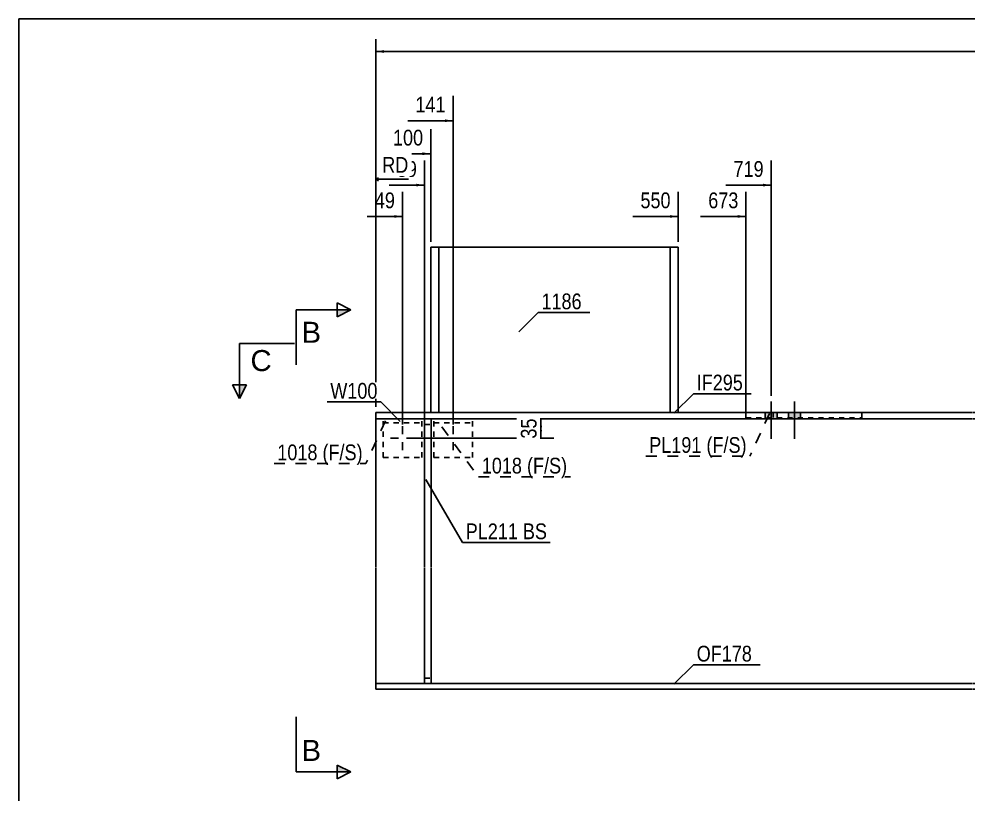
# Model space of a CAD drawing. Header units: millimetres. Extents: x 2 to 405, y 5 to 282.
# Drawn here: x 5 to 177.6, y 141.1 to 282 of the extents above; entities that cross this region are included whole.
import ezdxf

# ---------------------------------------------------------------- set-up
doc = ezdxf.new("R2010")
doc.units = ezdxf.units.MM
doc.linetypes.add('DXK_LINE_DOT1', pattern=[1.8814, 0.9407, -0.9407])
doc.linetypes.add('DXK_LINE_DOT2', pattern=[3.9198, 1.9599, -1.9599])
doc.styles.add('Arial', font='ARIAL.TTF', dxfattribs={"height": 0.2})
doc.styles.add('Arial Narrow', font='ARIALN.TTF', dxfattribs={"height": 0.2})

# ---------------------------------------------------------------- blocks, each defined once
blk = doc.blocks.new('Unknown-627315813-1210')
at = {"color": 5, "linetype": 'Continuous'}
for p, q in [((405, 282), (5, 282)), ((5, 282), (5, 5))]:
    blk.add_line(p, q, dxfattribs=at)
blk = doc.blocks.new('Part-627315813-1432 - 1231')
at = {"color": 2, "linetype": 'Continuous'}
for p, q in [((69.88, 210.49), (178.3, 210.49)), ((69.88, 209.29), (69.88, 210.49)), ((178.3, 209.29), (69.88, 209.29)), ((178.4, 210.49), (198.4, 210.49)), ((198.4, 209.29), (178.4, 209.29)), ((198.4, 210.49), (198.4, 209.29))]:
    blk.add_line(p, q, dxfattribs=at)
blk = doc.blocks.new('Bolt-627315813-1255 - 1231')
at = {"linetype": 'Continuous'}
for points in [[(140.7, 209.49), (142.9, 209.49), (142.9, 210.49), (140.7, 210.49)], [(144.95, 209.49), (147.15, 209.49), (147.15, 210.49), (144.95, 210.49)]]:
    blk.add_hatch(color=3, dxfattribs=at).paths.add_polyline_path(points)
at = {"color": 3, "linetype": 'Continuous'}
for p, q in [((141.8, 212.49), (141.8, 205.69)), ((146.05, 212.49), (146.05, 205.69)), ((140.7, 210.49), (140.7, 209.49)), ((142.9, 210.49), (142.9, 209.49)), ((144.95, 210.49), (144.95, 209.49)), ((147.15, 210.49), (147.15, 209.49))]:
    blk.add_line(p, q, dxfattribs=at)
blk = doc.blocks.new('Part-627315813-1520 - 1231')
at = {"color": 2, "linetype": 'Continuous'}
for p, q in [((79.88, 210.49), (79.88, 240.49)), ((124.88, 240.49), (79.88, 240.49)), ((81.34, 240.49), (81.34, 210.49)), ((123.42, 240.49), (123.42, 210.49)), ((124.88, 240.49), (124.88, 210.49))]:
    blk.add_line(p, q, dxfattribs=at)
at = {"color": 7, "linetype": 'DXK_LINE_DOT1'}
blk.add_line((124.88, 210.49), (79.88, 210.49), dxfattribs=at)
blk = doc.blocks.new('Bolt-627315813-1256 - 1231')
at = {"color": 3, "linetype": 'Continuous'}
for p, q in [((74.75, 207.99), (74.75, 206.52)), ((72.55, 205.79), (74.02, 205.79)), ((76.95, 205.79), (75.49, 205.79)), ((74.75, 203.59), (74.75, 205.06))]:
    blk.add_line(p, q, dxfattribs=at)
blk = doc.blocks.new('Bolt-627315813-1258 - 1231')
at = {"color": 3, "linetype": 'Continuous'}
for p, q in [((83.95, 207.99), (83.95, 206.52)), ((81.75, 205.79), (83.22, 205.79)), ((86.15, 205.79), (84.69, 205.79)), ((83.95, 203.59), (83.95, 205.06))]:
    blk.add_line(p, q, dxfattribs=at)
blk = doc.blocks.new('Part-627315813-1275 - 1231')
at = {"color": 2, "linetype": 'Continuous'}
for p, q in [((69.88, 182.29), (69.88, 209.29)), ((228.4, 182.29), (228.4, 209.29)), ((69.88, 161.19), (69.88, 182.19)), ((228.4, 161.19), (228.4, 182.19))]:
    blk.add_line(p, q, dxfattribs=at)
at = {"color": 7, "linetype": 'DXK_LINE_DOT1'}
for p, q in [((69.88, 209.29), (178.3, 209.29)), ((178.4, 209.29), (228.4, 209.29)), ((69.88, 161.19), (178.3, 161.19)), ((178.4, 161.19), (228.4, 161.19))]:
    blk.add_line(p, q, dxfattribs=at)
blk = doc.blocks.new('Part-627315813-1302 - 1231')
at = {"color": 7, "linetype": 'DXK_LINE_DOT1'}
for p, q in [((137.21, 209.49), (137.21, 210.49)), ((137.21, 210.49), (158.3, 210.49)), ((137.21, 209.49), (158.3, 209.49)), ((142.16, 210.49), (142.16, 209.49)), ((158.3, 209.49), (158.3, 210.49))]:
    blk.add_line(p, q, dxfattribs=at)
blk = doc.blocks.new('Part-627315813-1388 - 1231')
at = {"color": 7, "linetype": 'DXK_LINE_DOT1'}
for p, q in [((71.25, 202.29), (71.25, 209.29)), ((71.25, 209.29), (78.25, 209.29)), ((78.25, 202.29), (78.25, 209.29)), ((71.25, 208.59), (78.25, 208.59)), ((71.25, 202.29), (78.25, 202.29))]:
    blk.add_line(p, q, dxfattribs=at)
blk = doc.blocks.new('Part-627315813-1351 - 1231')
at = {"color": 2, "linetype": 'Continuous'}
for p, q in [((78.75, 182.29), (78.75, 209.29)), ((79.95, 209.29), (79.95, 182.29)), ((78.75, 161.19), (78.75, 182.19)), ((79.95, 182.19), (79.95, 161.19))]:
    blk.add_line(p, q, dxfattribs=at)
at = {"color": 7, "linetype": 'DXK_LINE_DOT1'}
for p, q in [((78.75, 208.29), (79.95, 208.29)), ((78.75, 162.19), (79.95, 162.19))]:
    blk.add_line(p, q, dxfattribs=at)
blk = doc.blocks.new('Part-627315813-1356 - 1231')
at = {"color": 7, "linetype": 'DXK_LINE_DOT1'}
for p, q in [((78.75, 209.29), (78.75, 182.29)), ((79.95, 209.29), (79.95, 182.29)), ((78.75, 182.19), (78.75, 161.19)), ((79.95, 182.19), (79.95, 161.19))]:
    blk.add_line(p, q, dxfattribs=at)
blk = doc.blocks.new('Part-627315813-1383 - 1231')
at = {"color": 7, "linetype": 'DXK_LINE_DOT1'}
for p, q in [((80.45, 202.29), (80.45, 209.29)), ((80.45, 209.29), (87.45, 209.29)), ((87.45, 202.29), (87.45, 209.29)), ((80.45, 208.59), (87.45, 208.59)), ((80.45, 202.29), (87.45, 202.29))]:
    blk.add_line(p, q, dxfattribs=at)
blk = doc.blocks.new('Part-627315813-1498 - 1231')
at = {"color": 2, "linetype": 'Continuous'}
for p, q in [((69.88, 160.19), (69.88, 161.19)), ((69.88, 161.19), (178.3, 161.19)), ((178.4, 161.19), (198.4, 161.19)), ((198.4, 161.19), (198.4, 160.19)), ((178.3, 160.19), (69.88, 160.19)), ((198.4, 160.19), (178.4, 160.19))]:
    blk.add_line(p, q, dxfattribs=at)
blk = doc.blocks.new('StraightDimension-627315813-4002 - 1231')
at = {"linetype": 'Continuous'}
blk.add_hatch(color=7, dxfattribs=at).paths.add_polyline_path([(82.45, 263.75), (83.95, 263.5), (82.45, 263.25)])
at = {"color": 7, "linetype": 'Continuous'}
for p, q in [((83.95, 208.26), (83.95, 268)), ((75.72, 263.5), (83.95, 263.5))]:
    blk.add_line(p, q, dxfattribs=at)
at = {"color": 0}
blk.add_wipeout([(83.18, 264.4), (83.18, 268.6), (76.49, 268.6), (76.49, 264.4)], dxfattribs=at)
at = {"color": 3, "style": 'Arial Narrow'}
blk.add_text('141', height=2.863, dxfattribs=at).set_placement((77.09, 265))
blk = doc.blocks.new('StraightDimension-627315813-1532 - 1231')
at = {"linetype": 'Continuous'}
blk.add_hatch(color=7, dxfattribs=at).paths.add_polyline_path([(71.38, 275.84), (69.88, 276.09), (71.38, 276.34)])
at = {"color": 7, "linetype": 'Continuous'}
for p, q in [((69.88, 211.49), (69.88, 278.34)), ((69.88, 276.09), (339.79, 276.09))]:
    blk.add_line(p, q, dxfattribs=at)
blk = doc.blocks.new('StraightDimension-627315813-4003 - 1231')
at = {"linetype": 'Continuous'}
blk.add_hatch(color=7, dxfattribs=at).paths.add_polyline_path([(78.38, 257.75), (79.88, 257.5), (78.38, 257.25)])
at = {"color": 7, "linetype": 'Continuous'}
for p, q in [((79.88, 241.49), (79.88, 262)), ((71.65, 257.5), (79.88, 257.5))]:
    blk.add_line(p, q, dxfattribs=at)
at = {"color": 0}
blk.add_wipeout([(79.11, 258.4), (79.11, 262.6), (72.42, 262.6), (72.42, 258.4)], dxfattribs=at)
at = {"color": 3, "style": 'Arial Narrow'}
blk.add_text('100', height=2.863, dxfattribs=at).set_placement((73.02, 259))
blk = doc.blocks.new('StraightDimension-627315813-4000 - 1231')
at = {"linetype": 'Continuous'}
blk.add_hatch(color=7, dxfattribs=at).paths.add_polyline_path([(135.71, 246.35), (137.21, 246.1), (135.71, 245.85)])
at = {"color": 7, "linetype": 'Continuous'}
for p, q in [((137.21, 210.49), (137.21, 250.6)), ((128.97, 246.1), (137.21, 246.1))]:
    blk.add_line(p, q, dxfattribs=at)
at = {"color": 0}
blk.add_wipeout([(136.43, 247), (136.43, 251.2), (129.75, 251.2), (129.75, 247)], dxfattribs=at)
at = {"color": 3, "style": 'Arial Narrow'}
blk.add_text('673', height=2.863, dxfattribs=at).set_placement((130.35, 247.6))
blk = doc.blocks.new('StraightDimension-627315813-4001 - 1231')
at = {"linetype": 'Continuous'}
blk.add_hatch(color=7, dxfattribs=at).paths.add_polyline_path([(123.38, 246.35), (124.88, 246.1), (123.38, 245.85)])
at = {"color": 7, "linetype": 'Continuous'}
for p, q in [((124.88, 241.49), (124.88, 250.6)), ((116.65, 246.1), (124.88, 246.1))]:
    blk.add_line(p, q, dxfattribs=at)
at = {"color": 0}
blk.add_wipeout([(124.11, 247), (124.11, 251.2), (117.42, 251.2), (117.42, 247)], dxfattribs=at)
at = {"color": 3, "style": 'Arial Narrow'}
blk.add_text('550', height=2.863, dxfattribs=at).set_placement((118.02, 247.6))
blk = doc.blocks.new('StraightDimension-627315813-4562 - 1231')
at = {"linetype": 'Continuous'}
for points in [[(99.63, 207.79), (99.88, 209.29), (100.13, 207.79)], [(100.13, 207.29), (99.88, 205.79), (99.63, 207.29)]]:
    blk.add_hatch(color=7, dxfattribs=at).paths.add_polyline_path(points)
at = {"color": 7, "linetype": 'Continuous'}
for p, q in [((88.45, 209.29), (102.28, 209.29)), ((99.88, 205.79), (99.88, 209.29)), ((75.75, 205.79), (102.28, 205.79))]:
    blk.add_line(p, q, dxfattribs=at)
at = {"color": 0}
blk.add_wipeout([(99.73, 209.97), (95.53, 209.97), (95.53, 205.11), (99.73, 205.11)], dxfattribs=at)
at = {"color": 3, "style": 'Arial Narrow'}
blk.add_text('35', height=2.863, rotation=90.0002, dxfattribs=at).set_placement((99.13, 205.71))
blk = doc.blocks.new('StraightDimension-627315813-3999 - 1231')
at = {"linetype": 'Continuous'}
blk.add_hatch(color=7, dxfattribs=at).paths.add_polyline_path([(140.3, 252.05), (141.8, 251.8), (140.3, 251.55)])
at = {"color": 7, "linetype": 'Continuous'}
for p, q in [((141.8, 213.49), (141.8, 256.3)), ((133.57, 251.8), (141.8, 251.8))]:
    blk.add_line(p, q, dxfattribs=at)
at = {"color": 0}
blk.add_wipeout([(141.03, 252.7), (141.03, 256.9), (134.35, 256.9), (134.35, 252.7)], dxfattribs=at)
at = {"color": 3, "style": 'Arial Narrow'}
blk.add_text('719', height=2.863, dxfattribs=at).set_placement((134.95, 253.3))
blk = doc.blocks.new('StraightDimension-627315813-4004 - 1231')
at = {"linetype": 'Continuous'}
blk.add_hatch(color=7, dxfattribs=at).paths.add_polyline_path([(77.25, 252.05), (78.75, 251.8), (77.25, 251.55)])
at = {"color": 7, "linetype": 'Continuous'}
for p, q in [((78.75, 209.29), (78.75, 256.3)), ((72.34, 251.8), (78.75, 251.8))]:
    blk.add_line(p, q, dxfattribs=at)
at = {"color": 0}
blk.add_wipeout([(77.98, 252.7), (77.98, 256.9), (73.12, 256.9), (73.12, 252.7)], dxfattribs=at)
at = {"color": 3, "style": 'Arial Narrow'}
blk.add_text('89', height=2.863, dxfattribs=at).set_placement((73.72, 253.3))
blk = doc.blocks.new('StraightDimension-627315813-4005 - 1231')
at = {"linetype": 'Continuous'}
blk.add_hatch(color=7, dxfattribs=at).paths.add_polyline_path([(73.25, 246.35), (74.75, 246.1), (73.25, 245.85)])
at = {"color": 7, "linetype": 'Continuous'}
for p, q in [((74.75, 208.26), (74.75, 250.6)), ((68.34, 246.1), (74.75, 246.1))]:
    blk.add_line(p, q, dxfattribs=at)
at = {"color": 0, "linetype": 'Continuous'}
blk.add_wipeout([(76.41, 253.45), (76.41, 257.65), (70.47, 257.65), (70.47, 253.45)], dxfattribs=at)
at = {"color": 7, "linetype": 'Continuous'}
for p in [(70.38, 253.1), (70.38, 252.6), (75.81, 252.85)]:
    blk.add_line(p, (69.88, 252.85), dxfattribs=at)
at = {"color": 3, "linetype": 'Continuous', "style": 'Arial Narrow'}
blk.add_text('RD', height=2.863, dxfattribs=at).set_placement((71.07, 254.05))
at = {"color": 0}
blk.add_wipeout([(73.98, 247), (73.98, 251.2), (69.12, 251.2), (69.12, 247)], dxfattribs=at)
at = {"color": 7, "linetype": 'Continuous'}
blk.add_line((69.88, 211.49), (69.88, 257.35), dxfattribs=at)
at = {"color": 3, "style": 'Arial Narrow'}
blk.add_text('49', height=2.863, dxfattribs=at).set_placement((69.72, 247.6))
blk = doc.blocks.new('SectionMark-627315813-1692 - 1231')
at = {"linetype": 'Continuous'}
for points in [[(62.88, 227.88), (62.88, 229.13), (65.38, 229.13)], [(62.88, 145.12), (62.88, 146.37), (65.38, 145.12)]]:
    blk.add_hatch(color=30, dxfattribs=at).paths.add_polyline_path(points)
at = {"color": 30, "linetype": 'Continuous'}
for p, q in [((62.88, 227.88), (62.88, 230.38)), ((62.88, 230.38), (65.38, 229.13)), ((55.38, 229.13), (55.38, 219.13)), ((55.38, 229.13), (65.38, 229.13)), ((65.38, 229.13), (62.88, 227.88)), ((55.38, 145.12), (55.38, 155.12)), ((55.38, 145.12), (65.38, 145.12)), ((65.38, 145.12), (62.88, 146.37)), ((62.88, 146.37), (62.88, 143.87)), ((65.38, 145.12), (62.88, 143.87))]:
    blk.add_line(p, q, dxfattribs=at)
at = {"color": 0, "linetype": 'Continuous'}
for points in [[(59.93, 223.13), (59.93, 227.13), (56.38, 227.13), (56.38, 223.13)], [(59.93, 147.12), (59.93, 151.12), (56.38, 151.12), (56.38, 147.12)]]:
    blk.add_wipeout(points, dxfattribs=at)
at = {"color": 96, "linetype": 'Continuous', "style": 'Arial'}
for p in [(56.38, 223.13), (56.38, 147.12)]:
    blk.add_text('B', height=3.82, dxfattribs=at).set_placement(p)
blk = doc.blocks.new('Mark-627315813-1270 - 1231')
at = {"color": 0}
blk.add_wipeout([(70.21, 212.97), (70.21, 215.97), (61.62, 215.97), (61.62, 212.97)], dxfattribs=at)
blk.add_wipeout([(70.21, 212.97), (70.21, 215.97), (61.62, 215.97), (61.62, 212.97)], dxfattribs=at)
at = {"color": 7, "linetype": 'Continuous'}
for p in [(61.02, 212.37), (74.34, 208.84)]:
    blk.add_line(p, (70.81, 212.37), dxfattribs=at)
at = {"color": 3, "style": 'Arial Narrow'}
blk.add_text('W100', height=2.863, dxfattribs=at).set_placement((61.62, 212.97))
blk = doc.blocks.new('Mark-627315813-1298 - 1231')
at = {"color": 0}
for points in [[(129.12, 203.12), (129.12, 206.12), (119.62, 206.12), (119.62, 203.12)], [(137.32, 203.12), (137.32, 206.12), (130.02, 206.12), (130.02, 203.12)]]:
    blk.add_wipeout(points, dxfattribs=at)
for points in [[(129.12, 203.12), (129.12, 206.12), (119.62, 206.12), (119.62, 203.12)], [(137.32, 203.12), (137.32, 206.12), (130.02, 206.12), (130.02, 203.12)]]:
    blk.add_wipeout(points, dxfattribs=at)
at = {"color": 7, "linetype": 'DXK_LINE_DOT2'}
for p in [(141.46, 210.26), (119.02, 202.52)]:
    blk.add_line(p, (137.92, 202.52), dxfattribs=at)
at = {"color": 3, "style": 'Arial Narrow'}
for s, p in [('PL191', (119.62, 203.12)), ('(F/', (130.02, 203.12)), ('S)', (134.04, 203.12))]:
    blk.add_text(s, height=2.863, dxfattribs=at).set_placement(p)
blk = doc.blocks.new('Mark-627315813-1494 - 1231')
at = {"color": 0}
blk.add_wipeout([(138.3, 165.19), (138.3, 168.19), (128.25, 168.19), (128.25, 165.19)], dxfattribs=at)
blk.add_wipeout([(138.3, 165.19), (138.3, 168.19), (128.25, 168.19), (128.25, 165.19)], dxfattribs=at)
at = {"color": 7, "linetype": 'Continuous'}
for p, q in [((124.12, 161.05), (127.65, 164.59)), ((127.65, 164.59), (139.8, 164.59))]:
    blk.add_line(p, q, dxfattribs=at)
at = {"color": 3, "style": 'Arial Narrow'}
blk.add_text('OF178', height=2.863, dxfattribs=at).set_placement((128.25, 165.19))
blk = doc.blocks.new('Mark-627315813-1516 - 1231')
at = {"color": 0}
blk.add_wipeout([(107.33, 229.23), (107.33, 232.23), (100.02, 232.23), (100.02, 229.23)], dxfattribs=at)
blk.add_wipeout([(107.33, 229.23), (107.33, 232.23), (100.02, 232.23), (100.02, 229.23)], dxfattribs=at)
at = {"color": 7, "linetype": 'Continuous'}
for p, q in [((95.88, 225.1), (99.42, 228.63)), ((99.42, 228.63), (108.83, 228.63))]:
    blk.add_line(p, q, dxfattribs=at)
at = {"color": 3, "style": 'Arial Narrow'}
blk.add_text('1186', height=2.863, dxfattribs=at).set_placement((100.02, 229.23))
blk = doc.blocks.new('Mark-627315813-1379 - 1231')
at = {"color": 0}
for points in [[(96.49, 199.37), (96.49, 202.37), (89.17, 202.37), (89.17, 199.37)], [(104.68, 199.37), (104.68, 202.37), (97.39, 202.37), (97.39, 199.37)]]:
    blk.add_wipeout(points, dxfattribs=at)
for points in [[(96.49, 199.37), (96.49, 202.37), (89.17, 202.37), (89.17, 199.37)], [(104.68, 199.37), (104.68, 202.37), (97.39, 202.37), (97.39, 199.37)]]:
    blk.add_wipeout(points, dxfattribs=at)
at = {"color": 7, "linetype": 'DXK_LINE_DOT2'}
for p, q in [((81.88, 207.86), (88.57, 198.77)), ((88.57, 198.77), (105.28, 198.77))]:
    blk.add_line(p, q, dxfattribs=at)
at = {"color": 3, "style": 'Arial Narrow'}
for s, p in [('1018', (89.17, 199.37)), ('(F/', (97.39, 199.37)), ('S)', (101.4, 199.37))]:
    blk.add_text(s, height=2.863, dxfattribs=at).set_placement(p)
blk = doc.blocks.new('Mark-627315813-1384 - 1231')
at = {"color": 0}
for points in [[(59.29, 201.78), (59.29, 204.78), (51.98, 204.78), (51.98, 201.78)], [(67.49, 201.78), (67.49, 204.78), (60.19, 204.78), (60.19, 201.78)]]:
    blk.add_wipeout(points, dxfattribs=at)
for points in [[(59.29, 201.78), (59.29, 204.78), (51.98, 204.78), (51.98, 201.78)], [(67.49, 201.78), (67.49, 204.78), (60.19, 204.78), (60.19, 201.78)]]:
    blk.add_wipeout(points, dxfattribs=at)
at = {"color": 7, "linetype": 'DXK_LINE_DOT2'}
for p in [(71.63, 208.92), (51.38, 201.18)]:
    blk.add_line(p, (68.09, 201.18), dxfattribs=at)
at = {"color": 3, "style": 'Arial Narrow'}
for s, p in [('1018', (51.98, 201.78)), ('(F/', (60.19, 201.78)), ('S)', (64.21, 201.78))]:
    blk.add_text(s, height=2.863, dxfattribs=at).set_placement(p)
blk = doc.blocks.new('Mark-627315813-1428 - 1231')
at = {"color": 0}
blk.add_wipeout([(136.66, 214.47), (136.66, 217.47), (128.25, 217.47), (128.25, 214.47)], dxfattribs=at)
blk.add_wipeout([(136.66, 214.47), (136.66, 217.47), (128.25, 217.47), (128.25, 214.47)], dxfattribs=at)
at = {"color": 7, "linetype": 'Continuous'}
for p, q in [((124.12, 210.34), (127.65, 213.87)), ((127.65, 213.87), (138.16, 213.87))]:
    blk.add_line(p, q, dxfattribs=at)
at = {"color": 3, "style": 'Arial Narrow'}
blk.add_text('IF295', height=2.863, dxfattribs=at).set_placement((128.25, 214.47))
blk = doc.blocks.new('SectionMark-627315813-1694 - 1231')
at = {"linetype": 'Continuous'}
blk.add_hatch(color=30, dxfattribs=at).paths.add_polyline_path([(45.1, 215.49), (46.35, 215.49), (45.1, 212.99)])
at = {"color": 30, "linetype": 'Continuous'}
for p, q in [((45.1, 222.99), (55.1, 222.99)), ((45.1, 222.99), (45.1, 212.99)), ((45.1, 212.99), (43.85, 215.49)), ((46.35, 215.49), (43.85, 215.49)), ((45.1, 212.99), (46.35, 215.49))]:
    blk.add_line(p, q, dxfattribs=at)
at = {"color": 0, "linetype": 'Continuous'}
blk.add_wipeout([(50.95, 217.99), (50.95, 221.99), (47.1, 221.99), (47.1, 217.99)], dxfattribs=at)
at = {"color": 96, "linetype": 'Continuous', "style": 'Arial'}
blk.add_text('C', height=3.82, dxfattribs=at).set_placement((47.1, 217.99))
blk = doc.blocks.new('MarkSet-627315813-1713 - 1231')
at = {"color": 0}
for points in [[(95.74, 187.43), (95.74, 190.43), (86.24, 190.43), (86.24, 187.43)], [(101.03, 187.43), (101.03, 190.43), (96.64, 190.43), (96.64, 187.43)]]:
    blk.add_wipeout(points, dxfattribs=at)
for points in [[(95.74, 187.43), (95.74, 190.43), (86.24, 190.43), (86.24, 187.43)], [(101.03, 187.43), (101.03, 190.43), (96.64, 190.43), (96.64, 187.43)]]:
    blk.add_wipeout(points, dxfattribs=at)
at = {"color": 7, "linetype": 'Continuous'}
for p, q in [((79.02, 198.26), (85.64, 186.83)), ((85.64, 186.83), (101.63, 186.83))]:
    blk.add_line(p, q, dxfattribs=at)
at = {"color": 3, "style": 'Arial Narrow'}
for s, p in [('PL211', (86.24, 187.43)), ('BS', (96.64, 187.43))]:
    blk.add_text(s, height=2.863, dxfattribs=at).set_placement(p)

msp = doc.modelspace()

# ---------------------------------------------------------------- block references
for name in ['Unknown-627315813-1210', 'Part-627315813-1520 - 1231', 'Bolt-627315813-1255 - 1231', 'Part-627315813-1432 - 1231', 'Part-627315813-1275 - 1231', 'Part-627315813-1388 - 1231', 'Part-627315813-1351 - 1231', 'Part-627315813-1356 - 1231', 'Part-627315813-1383 - 1231', 'Part-627315813-1302 - 1231', 'Bolt-627315813-1256 - 1231', 'Bolt-627315813-1258 - 1231', 'Part-627315813-1498 - 1231']:
    msp.add_blockref(name, (0, 0))

# ---------------------------------------------------------------- next in the draw order: block references
for name in ['StraightDimension-627315813-4002 - 1231', 'SectionMark-627315813-1692 - 1231', 'Mark-627315813-1494 - 1231']:
    msp.add_blockref(name, (0, 0))

# ---------------------------------------------------------------- next in the draw order: block references
for name in ['StraightDimension-627315813-1532 - 1231', 'StraightDimension-627315813-4562 - 1231']:
    msp.add_blockref(name, (0, 0))

# ---------------------------------------------------------------- next in the draw order: block references
for name in ['StraightDimension-627315813-4003 - 1231', 'StraightDimension-627315813-4001 - 1231', 'StraightDimension-627315813-4000 - 1231', 'Mark-627315813-1516 - 1231', 'Mark-627315813-1379 - 1231']:
    msp.add_blockref(name, (0, 0))

# ---------------------------------------------------------------- next in the draw order: block references
for name in ['StraightDimension-627315813-4004 - 1231', 'StraightDimension-627315813-3999 - 1231', 'Mark-627315813-1298 - 1231', 'MarkSet-627315813-1713 - 1231']:
    msp.add_blockref(name, (0, 0))

# ---------------------------------------------------------------- next in the draw order: block references
for name in ['StraightDimension-627315813-4005 - 1231', 'Mark-627315813-1428 - 1231']:
    msp.add_blockref(name, (0, 0))

# ---------------------------------------------------------------- next in the draw order: block references
msp.add_blockref('Mark-627315813-1270 - 1231', (0, 0))

# ---------------------------------------------------------------- next in the draw order: block references
for name in ['SectionMark-627315813-1694 - 1231', 'Mark-627315813-1384 - 1231']:
    msp.add_blockref(name, (0, 0))

doc.saveas('drawing.dxf')
